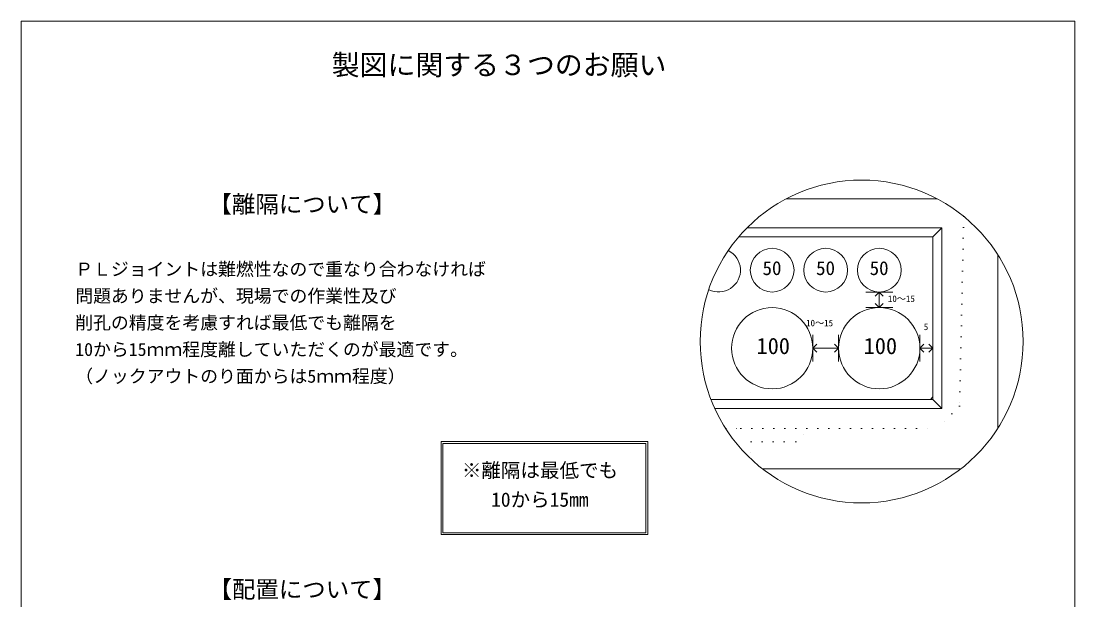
# Model space of a CAD drawing. Units: millimetres, scale not verified. Extents: x -4890 to 4890, y -2309 to 2309.
# Drawn here: x -4890 to -1830, y 628 to 2309 of the extents above; entities that cross this region are included whole.
import ezdxf
from ezdxf.enums import TextEntityAlignment as Align

# ---------------------------------------------------------------- set-up
doc = ezdxf.new("R2010")
doc.units = ezdxf.units.MM
doc.header["$LTSCALE"] = 10
doc.linetypes.add('DASHED1', pattern=[1.8, 1.2, -0.6])
doc.linetypes.add('USER5', pattern=[3.185, 0.01, -3.175])
for name, color, linetype, lineweight in [('0-2_waku', 7, 'Continuous', 18), ('0-3_gaikei', 7, 'Continuous', 18), ('0-4_kakure', 7, 'DASHED1', 18), ('0-5_sunpou', 7, 'Continuous', 5), ('0-8_hole', 7, 'Continuous', 18), ('0-9_uchigawa', 6, 'Continuous', 18), ('0-E_文字１', 7, 'Continuous', 18)]:
    doc.layers.add(name, color=color, linetype=linetype, lineweight=lineweight)
doc.styles.add('ＭＳ ゴシック', font='')
doc.styles.get('ＭＳ ゴシック').set_extended_font_data('MS Gothic')

# ---------------------------------------------------------------- blocks, each defined once
blk = doc.blocks.new('_Open90')
at = {"layer": '0-5_sunpou'}
blk.add_line((0, 0), (-1, 0), dxfattribs=at)
blk.add_lwpolyline([(-0.5, 0.5), (0, 0), (-0.5, -0.5)], dxfattribs=at)

msp = doc.modelspace()

# ---------------------------------------------------------------- linework, layer by layer
at = {"layer": '0-2_waku'}
for p, q in [((-4889.68, 2309.19), (-1829.68, 2309.19)), ((-4889.68, 2309.19), (-1829.68, 2309.19)), ((-4889.68, 2309.19), (-4889.68, -1965.81)), ((-1829.68, 2309.19), (-1829.68, -1965.81))]:
    msp.add_line(p, q, dxfattribs=at)
at = {"layer": '0-3_gaikei'}
for p, q in [((-2229.81, 1792.91), (-2667.95, 1792.91)), ((-2053.6, 1126.17), (-2053.6, 1630.54)), ((-2737.49, 1008.83), (-2160.27, 1008.83))]:
    msp.add_line(p, q, dxfattribs=at)
at = {"layer": '0-4_kakure', "linetype": 'USER5'}
for p, q in [((-2843.71, 1125.47), (-2799.51, 1125.47)), ((-2799.51, 1125.47), (-2229.27, 1125.47)), ((-2799.51, 1125.47), (-2229.27, 1125.47)), ((-2769.77, 1086.59), (-2772.91, 1039.46)), ((-2769.77, 1086.59), (-2666.09, 1086.59))]:
    msp.add_line(p, q, dxfattribs=at)
for points in [[(-2152.61, 1741.77), (-2164.47, 1190.27), (-2229.27, 1125.47)], [(-2769.77, 1086.59), (-2640.17, 1086.59), (-2601.29, 1125.47)]]:
    msp.add_lwpolyline(points, dxfattribs=at)
at = {"layer": '0-5_sunpou', "color": 150, "lineweight": 18}
for p, q in [((-2436.63, 1522.04), (-2358.87, 1522.04)), ((-2436.63, 1476.68), (-2358.87, 1476.68)), ((-2590.85, 1397.63), (-2590.85, 1319.87)), ((-2515.69, 1397.63), (-2515.69, 1319.87)), ((-2279.71, 1397.63), (-2279.71, 1319.87)), ((-2242.23, 1397.63), (-2242.23, 1319.87)), ((-2590.85, 1358.75), (-2515.69, 1358.75)), ((-2279.71, 1358.75), (-2242.23, 1358.75)), ((-2242.23, 1217.1), (-2249.4, 1209.71))]:
    msp.add_line(p, q, dxfattribs=at)
msp.add_circle((-2448.88, 1378.35), 468.88, dxfattribs=at)
at = {"layer": '0-8_hole'}
for centre, radius in [((-2708.79, 1585.55), 63.5), ((-2553.27, 1585.55), 63.5), ((-2397.75, 1585.55), 63.5), ((-2708.79, 1358.75), 117.94), ((-2397.75, 1358.75), 117.94)]:
    msp.add_circle(centre, radius, dxfattribs=at)
msp.add_arc((-2864.31, 1585.55), 63.5, 243.19936, 63.78529, dxfattribs=at)
at = {"layer": '0-9_uchigawa'}
for p, q in [((-2781.65, 1708.67), (-2216.31, 1708.67)), ((-2216.31, 1183.79), (-2216.31, 1708.67)), ((-2805.52, 1682.75), (-2799.51, 1682.75)), ((-2242.23, 1209.71), (-2242.23, 1682.75)), ((-2886.38, 1209.71), (-2799.51, 1209.71)), ((-2799.51, 1209.71), (-2242.23, 1209.71)), ((-2216.31, 1183.79), (-2242.23, 1209.71)), ((-2875.48, 1183.79), (-2799.51, 1183.79)), ((-2799.51, 1183.79), (-2216.31, 1183.79)), ((-3670.15, 1087.45), (-3070.15, 1087.45)), ((-3670.15, 817.45), (-3670.15, 1087.45)), ((-3665.15, 1082.45), (-3075.15, 1082.45)), ((-3665.15, 822.45), (-3665.15, 1082.45)), ((-3075.15, 822.45), (-3075.15, 1082.45)), ((-3070.15, 817.45), (-3070.15, 1087.45)), ((-3670.15, 817.45), (-3070.15, 817.45)), ((-3665.15, 822.45), (-3075.15, 822.45))]:
    msp.add_line(p, q, dxfattribs=at)
msp.add_lwpolyline([(-2799.51, 1682.75), (-2242.23, 1682.75), (-2216.31, 1708.67)], dxfattribs=at)

# ---------------------------------------------------------------- block references
at = {"layer": '0-5_sunpou', "xscale": 23.328, "yscale": 23.328}
for p, rotation in [((-2397.75, 1522.04), 90), ((-2397.75, 1476.68), 270), ((-2590.85, 1358.75), 180), ((-2279.71, 1358.75), 180)]:
    msp.add_blockref('_Open90', p, dxfattribs=dict(at, rotation=rotation))
for p in [(-2515.69, 1358.75), (-2242.23, 1358.75)]:
    msp.add_blockref('_Open90', p, dxfattribs=at)

# ---------------------------------------------------------------- texts
at = {"layer": '0-E_文字１', "style": 'ＭＳ ゴシック'}
for s, height, p in [('製図に関する３つのお願い', 59.38, (-3987.74, 2134.4)), ('【離隔について】', 49.88, (-4345.34, 1737.3)), ('ＰＬジョイントは難燃性なので重なり合わなければ', 38.01, (-4732.46, 1558.18)), ('50', 40.38, (-2736.77, 1559.18)), ('50', 40.38, (-2581.25, 1559.18)), ('50', 40.38, (-2425.73, 1559.18)), ('問題ありませんが、現場での作業性及び', 38.01, (-4732.46, 1480.42)), ('10～15', 19, (-2372.69, 1487.36)), ('削孔の精度を考慮すれば最低でも離隔を', 38.01, (-4732.46, 1402.66)), ('10～15', 19, (-2610.22, 1416.86)), ('5', 19, (-2268.54, 1405.83)), ('10から15ｍｍ程度離していただくのが最適です。', 38.01, (-4732.46, 1324.9)), ('100', 47.51, (-2754.08, 1327.41)), ('100', 47.51, (-2443.04, 1327.41)), ('（ノックアウトのり面からは5ｍｍ程度）', 38.01, (-4732.46, 1247.14)), ('※離隔は最低でも', 41.57, (-3609.84, 970.88)), ('\u3000 10から15mm', 41.57, (-3609.84, 885.83)), ('【配置について】', 49.88, (-4345.34, 618.45))]:
    msp.add_text(s, height=height, dxfattribs=at).set_placement(p, align=Align.BOTTOM_LEFT)

doc.saveas('drawing.dxf')
